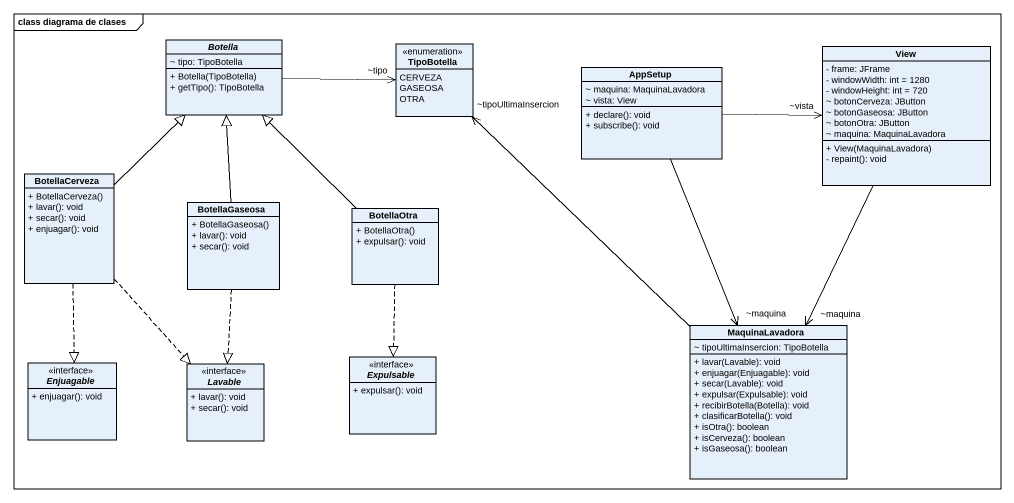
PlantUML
@startuml
mainframe class diagrama de clases
hide circle
hide empty members
skinparam classAttributeIconSize 0
abstract class Botella {
  ~ tipo: TipoBotella
  + Botella(TipoBotella)
  + getTipo(): TipoBotella
}
enum TipoBotella {
  CERVEZA
  GASEOSA
  OTRA
}
class AppSetup {
  ~ maquina: MaquinaLavadora
  ~ vista: View
  + declare(): void
  + subscribe(): void
}
class View {
  - frame: JFrame
  - windowWidth: int = 1280
  - windowHeight: int = 720
  ~ botonCerveza: JButton
  ~ botonGaseosa: JButton
  ~ botonOtra: JButton
  ~ maquina: MaquinaLavadora
  + View(MaquinaLavadora)
  - repaint(): void
}
class BotellaCerveza {
  + BotellaCerveza()
  + lavar(): void
  + secar(): void
  + enjuagar(): void
}
class BotellaGaseosa {
  + BotellaGaseosa()
  + lavar(): void
  + secar(): void
}
class BotellaOtra {
  + BotellaOtra()
  + expulsar(): void
}
class MaquinaLavadora {
  ~ tipoUltimaInsercion: TipoBotella
  + lavar(Lavable): void
  + enjuagar(Enjuagable): void
  + secar(Lavable): void
  + expulsar(Expulsable): void
  + recibirBotella(Botella): void
  + clasificarBotella(): void
  + isOtra(): boolean
  + isCerveza(): boolean
  + isGaseosa(): boolean
}
interface Enjuagable <<interface>> {
  + enjuagar(): void
}
interface Lavable <<interface>> {
  + lavar(): void
  + secar(): void
}
interface Expulsable <<interface>> {
  + expulsar(): void
}
Botella -right-> "~tipo" TipoBotella
AppSetup -right-> "~vista" View
AppSetup --> "~maquina" MaquinaLavadora
View --> "~maquina" MaquinaLavadora
BotellaCerveza -up-|> Botella
BotellaCerveza ..|> Enjuagable
BotellaCerveza ..|> Lavable
BotellaGaseosa -up-|> Botella
BotellaGaseosa ..|> Lavable
BotellaOtra -up-|> Botella
BotellaOtra ..|> Expulsable
MaquinaLavadora -up-> "~tipoUltimaInsercion" TipoBotella
@enduml
